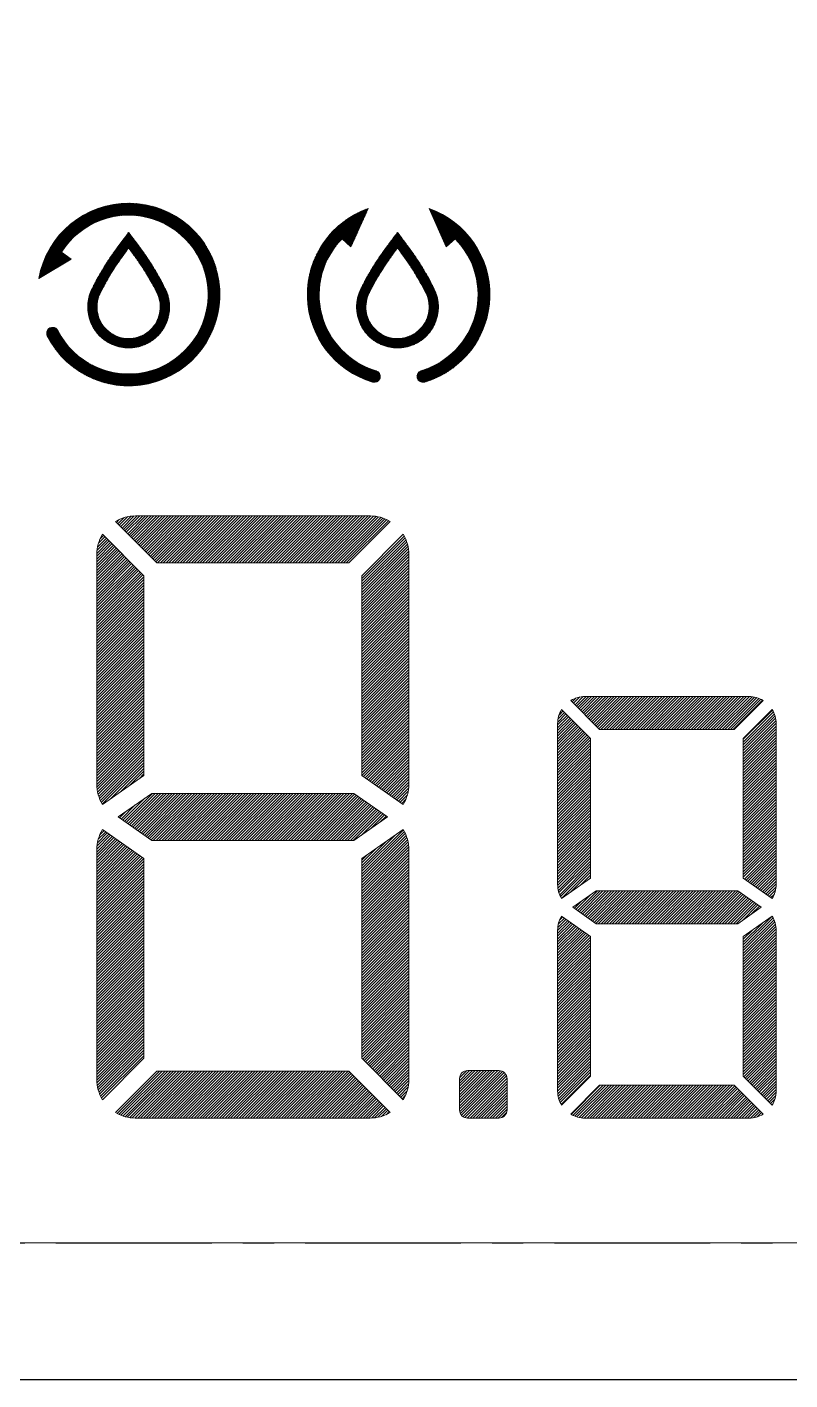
# Model space of a CAD drawing. Header units: millimetres. Extents: x 113.7 to 168.5, y -14.1 to 49.5.
# Drawn here: x 135.37 to 153.73, y -14.11 to 18.46 of the extents above; entities that cross this region are included whole.
import ezdxf

# ---------------------------------------------------------------- set-up
doc = ezdxf.new("R2010")
doc.units = ezdxf.units.MM
doc.header["$LTSCALE"] = 3
doc.linetypes.add('CENTER', pattern=[2, 1.25, -0.25, 0.25, -0.25])
doc.layers.get('0').update_dxf_attribs({"linetype": 'CONTINUOUS'})
pattern_1 = [(45, (-11471.80010052234, 6527.15820760222), (-0.0339077639232334, 0.0339077639232334), [])]
pattern_2 = [(45, (-11471.80010052234, 6526.986695193989), (-0.0339077639232334, 0.0339077639232334), [])]

msp = doc.modelspace()

# ---------------------------------------------------------------- hatches: boundary and pattern name
at = {"lineweight": 5}
h = msp.add_hatch(dxfattribs=at)
h.set_pattern_fill('ANSI31', color=256, scale=0.0042160611854685, angle=-90.00000000000001)
h.set_pattern_definition([(315, (6885.157003240449, 12401.02534639769), (0.0094653273169013, 0.0094653273169013), [])])
edge = h.paths.add_edge_path()
edge.add_line((136.4306868691197, 12.87700946081596), (136.1922099967556, 13.04012346823284))
edge.add_arc((137.8114385540244, 12.0225154130555), 1.912440136224363, -153.0465936902741, 147.8525939849805, ccw=False)
edge.add_arc((135.9799007738362, 11.09117563696119), 0.1422920650100027, 26.95340630944614, 206.9534063101916)
edge.add_arc((137.8114385540244, 12.0225154130555), 2.197024266243484, 206.9534063097259, 529.9201742355862)
edge.add_line((135.6483256504212, 12.40703874488891), (136.4306868691197, 12.87700946081596))
h = msp.add_hatch(dxfattribs=at)
h.set_pattern_fill('ANSI31', color=256, scale=0.0042160611854685)
h.set_pattern_definition([(45, (-11442.25283316971, 6524.805494258447), (-0.0094653273169013, 0.0094653273169013), [])])
edge = h.paths.add_edge_path()
edge.add_line((145.458059464168, 13.17225267932527), (145.0435096766101, 14.09398530130939))
edge.add_arc((144.3114385540262, 12.0225154130555), 2.197024266243484, -73.47422995106228, 70.53625588135179, ccw=False)
edge.add_arc((144.89590007359, 10.05266030393314), 0.1422920650090872, 106.52577004849351, 286.525770048279, ccw=False)
edge.add_arc((144.3114385540262, 12.0225154130555), 1.912440136224363, 286.5257700489377, 404.6532490925086)
edge.add_line((145.6718971699516, 13.36660604578875), (145.458059464168, 13.17225267932527))
edge = h.paths.add_edge_path()
edge.add_line((143.1648176438844, 13.17225267932527), (143.5793674314424, 14.09398530130939))
edge.add_arc((144.3114385540262, 12.0225154130555), 2.197024266243484, 109.463744118764, 253.474229951177)
edge.add_arc((143.7269770344625, 10.05266030393314), 0.1422920650090872, 253.4742299516063, 433.4742299513918)
edge.add_arc((144.3114385540262, 12.0225154130555), 1.912440136224363, 135.3467509076015, 253.4742299509625, ccw=False)
edge.add_line((142.9509799381009, 13.36660604578875), (143.1648176438844, 13.17225267932527))
h = msp.add_hatch(dxfattribs=at)
h.set_pattern_fill('ANSI31', color=256, scale=0.0042160611854685)
h.set_pattern_definition([(44.99999999999999, (-9475.598369777783, 5375.77681077003), (-0.0094653273169013, 0.0094653273169013), [])])
edge = h.paths.add_edge_path()
edge.add_spline(control_points=[(138.7182543297255, 12.10806549638319), (138.683213292135, 12.18096902298267), (138.6496833912857, 12.24758764505778), (138.4821770877239, 12.56629614347249), (138.3302625639786, 12.81005793413415), (138.0820346990582, 13.15727086690523), (137.9967369101228, 13.26972896346225), (137.8114385540244, 13.51427040710287)], knot_values=[4.312374876666941, 4.312374876666941, 4.312374876666941, 4.312374876666941, 4.659658010975658, 4.659658010975658, 5.989023655420211, 5.989023655420211, 6.653706477642487, 6.653706477642487, 6.653706477642487, 6.653706477642487], degree=3, periodic=0)
edge.add_spline(control_points=[(137.8114385540244, 13.51427040710287), (137.6261401979296, 13.26972896346225), (137.5408424089925, 13.15727086690523), (137.2926145440775, 12.81005793413415), (137.1407000203249, 12.56629614347249), (136.9731937167668, 12.24758764505778), (136.9396638159138, 12.18096902298267), (136.9046227783288, 12.10806549638319)], knot_values=[1.971043275691393, 1.971043275691393, 1.971043275691393, 1.971043275691393, 2.63572609791367, 2.63572609791367, 3.965091742358223, 3.965091742358223, 4.31237487666694, 4.31237487666694, 4.31237487666694, 4.31237487666694], degree=3, periodic=0)
edge.add_spline(control_points=[(136.9046227783288, 12.10806549638319), (136.7732034861707, 11.79744352489315), (136.804361969134, 11.46160697467686), (136.9906843892964, 11.18046467037466)], knot_values=[0.9855216378456966, 0.9855216378456966, 0.9855216378456966, 0.9855216378456966, 1.971043275691394, 1.971043275691394, 1.971043275691394, 1.971043275691394], weights=[1, 0.9206867898541585, 0.9206867898541585, 1], degree=3, periodic=0)
edge.add_spline(control_points=[(136.9906843892964, 11.18046467037466), (137.1770068094516, 10.89932236607521), (137.4741596790223, 10.73976920367541), (137.8114385540244, 10.73976920367541)], knot_values=[0, 0, 0, 0, 0.9855216378456966, 0.9855216378456966, 0.9855216378456966, 0.9855216378456966], weights=[1, 0.9206867898541585, 0.9206867898541585, 1], degree=3, periodic=0)
edge.add_spline(control_points=[(137.8114385540244, 10.73976920367541), (138.1487174290374, 10.73976920367541), (138.4458702985954, 10.89932236607521), (138.632192718756, 11.18046467037466)], knot_values=[7.639228115488184, 7.639228115488184, 7.639228115488184, 7.639228115488184, 8.62474975333388, 8.62474975333388, 8.62474975333388, 8.62474975333388], weights=[1, 0.9206867898541585, 0.9206867898541585, 1], degree=3, periodic=0)
edge.add_spline(control_points=[(138.632192718756, 11.18046467037466), (138.8185151389149, 11.46160697467686), (138.8496736218726, 11.79744352489315), (138.7182543297255, 12.10806549638319)], knot_values=[6.653706477642487, 6.653706477642487, 6.653706477642487, 6.653706477642487, 7.639228115488184, 7.639228115488184, 7.639228115488184, 7.639228115488184], weights=[1, 0.9206867898541585, 0.9206867898541585, 1], degree=3, periodic=0)
edge = h.paths.add_edge_path(flags=16)
edge.add_spline(control_points=[(138.5148856806387, 12.01656211690961), (138.5499937364872, 11.93202972267564), (138.5709799315333, 11.83696762497194), (138.5762013722666, 11.58419939604638), (138.5276623168789, 11.42628887734255), (138.4463648818069, 11.30361900106046)], knot_values=[6.660578998244849, 6.660578998244849, 6.660578998244849, 6.660578998244849, 7.035480068962968, 7.035480068962968, 7.639228115488184, 7.639228115488184, 7.639228115488184, 7.639228115488184], degree=3, periodic=0)
edge.add_spline(control_points=[(138.4463648818069, 11.30361900105955), (138.3958422431056, 11.22738528183409), (138.3286957970846, 11.15693267080561), (138.1204785719598, 11.0105940527853), (137.960204186094, 10.96270187097862), (137.8114385540244, 10.96270187097862)], knot_values=[7.639228115488184, 7.639228115488184, 7.639228115488184, 7.639228115488184, 8.014429920990718, 8.014429920990718, 8.62474975333388, 8.62474975333388, 8.62474975333388, 8.62474975333388], degree=3, periodic=0)
edge.add_spline(control_points=[(137.8114385540244, 10.96270187097862), (137.7199830077476, 10.96270187097862), (137.6241629013417, 10.97975246613142), (137.3871557256185, 11.07247248884115), (137.258694582391, 11.17961386543967), (137.1765122262419, 11.30361900105955)], knot_values=[0, 0, 0, 0, 0.3752018049866634, 0.3752018049866634, 0.9855216378456966, 0.9855216378456966, 0.9855216378456966, 0.9855216378456966], degree=3, periodic=0)
edge.add_spline(control_points=[(137.1765122262419, 11.30361900106046), (137.1259891819787, 11.37985333223942), (137.087267928198, 11.46914523708502), (137.0340009933676, 11.71619153604816), (137.0514811695481, 11.88049797776212), (137.1079914274211, 12.01656211691416)], knot_values=[0.9855216378456966, 0.9855216378456966, 0.9855216378456966, 0.9855216378456966, 1.360726455214579, 1.360726455214579, 1.964170755099159, 1.964170755099159, 1.964170755099159, 1.964170755099159], degree=3, periodic=0)
edge.add_spline(control_points=[(137.1079914274211, 12.01656211691416), (137.1456150259106, 12.09467666754854), (137.1813289750495, 12.16514141513717), (137.2944616136625, 12.37771803377537), (137.376580310785, 12.51725355105619), (137.5077760386899, 12.72138900498677), (137.5528578422505, 12.78859157759208), (137.6496114441667, 12.92708452866528), (137.6978641161055, 12.99323023863208), (137.7797514450609, 13.10265916348245), (137.7950109960435, 13.12297312129768), (137.8114385540244, 13.14478207346356)], knot_values=[1.979373166487129, 1.979373166487129, 1.979373166487129, 1.979373166487129, 2.365051299288498, 2.365051299288498, 3.14499497544004, 3.14499497544004, 3.535191712882302, 3.535191712882302, 3.960825999696966, 3.960825999696966, 4.051115369087332, 4.051115369087332, 4.051115369087332, 4.051115369087332], degree=3, periodic=0)
edge.add_spline(control_points=[(137.8114385540262, 13.14478207346356), (137.8629876920891, 13.07634629699779), (137.9029837766717, 13.02269816177223), (137.9946414880993, 12.89713667016322), (138.0450604893591, 12.82527026692215), (138.1458066874235, 12.6747305367805), (138.1945913596806, 12.59831447685857), (138.3026234533387, 12.42034918203327), (138.3606475384728, 12.31810569281398), (138.4486721596746, 12.15099946477831), (138.4810076771206, 12.086900019907), (138.5148856806332, 12.01656211690961)], knot_values=[4.573634384246923, 4.573634384246923, 4.573634384246923, 4.573634384246923, 4.856959463490172, 4.856959463490172, 5.293870901738614, 5.293870901738614, 5.730782339987055, 5.730782339987055, 6.298094411227597, 6.298094411227597, 6.645376586849003, 6.645376586849003, 6.645376586849003, 6.645376586849003], degree=3, periodic=0)
h = msp.add_hatch(dxfattribs=at)
h.set_pattern_fill('ANSI31', color=256, scale=0.0042160611854685)
h.set_pattern_definition([(44.99999999999999, (-9469.125159848823, 5375.77681077003), (-0.0094653273169013, 0.0094653273169013), [])])
edge = h.paths.add_edge_path()
edge.add_spline(control_points=[(145.1914642586849, 12.10806549638319), (145.1564232210945, 12.18096902298267), (145.1228933202452, 12.24758764505778), (144.9553870166834, 12.56629614347249), (144.8034724929381, 12.81005793413415), (144.5552446280177, 13.15727086690523), (144.4699468390823, 13.26972896346225), (144.2846484829839, 13.51427040710287)], knot_values=[4.312374876666941, 4.312374876666941, 4.312374876666941, 4.312374876666941, 4.659658010975658, 4.659658010975658, 5.989023655420211, 5.989023655420211, 6.653706477642487, 6.653706477642487, 6.653706477642487, 6.653706477642487], degree=3, periodic=0)
edge.add_spline(control_points=[(144.2846484829839, 13.51427040710287), (144.0993501268891, 13.26972896346225), (144.0140523379519, 13.15727086690523), (143.765824473037, 12.81005793413415), (143.6139099492844, 12.56629614347249), (143.4464036457262, 12.24758764505778), (143.4128737448733, 12.18096902298267), (143.3778327072883, 12.10806549638319)], knot_values=[1.971043275691393, 1.971043275691393, 1.971043275691393, 1.971043275691393, 2.63572609791367, 2.63572609791367, 3.965091742358223, 3.965091742358223, 4.31237487666694, 4.31237487666694, 4.31237487666694, 4.31237487666694], degree=3, periodic=0)
edge.add_spline(control_points=[(143.3778327072883, 12.10806549638319), (143.2464134151301, 11.79744352489315), (143.2775718980934, 11.46160697467686), (143.4638943182559, 11.18046467037466)], knot_values=[0.9855216378456966, 0.9855216378456966, 0.9855216378456966, 0.9855216378456966, 1.971043275691394, 1.971043275691394, 1.971043275691394, 1.971043275691394], weights=[1, 0.9206867898541585, 0.9206867898541585, 1], degree=3, periodic=0)
edge.add_spline(control_points=[(143.4638943182559, 11.18046467037466), (143.6502167384111, 10.89932236607521), (143.9473696079818, 10.73976920367541), (144.2846484829839, 10.73976920367541)], knot_values=[0, 0, 0, 0, 0.9855216378456966, 0.9855216378456966, 0.9855216378456966, 0.9855216378456966], weights=[1, 0.9206867898541585, 0.9206867898541585, 1], degree=3, periodic=0)
edge.add_spline(control_points=[(144.2846484829839, 10.73976920367541), (144.6219273579969, 10.73976920367541), (144.9190802275549, 10.89932236607521), (145.1054026477155, 11.18046467037466)], knot_values=[7.639228115488184, 7.639228115488184, 7.639228115488184, 7.639228115488184, 8.62474975333388, 8.62474975333388, 8.62474975333388, 8.62474975333388], weights=[1, 0.9206867898541585, 0.9206867898541585, 1], degree=3, periodic=0)
edge.add_spline(control_points=[(145.1054026477155, 11.18046467037466), (145.2917250678744, 11.46160697467686), (145.3228835508322, 11.79744352489315), (145.1914642586849, 12.10806549638319)], knot_values=[6.653706477642487, 6.653706477642487, 6.653706477642487, 6.653706477642487, 7.639228115488184, 7.639228115488184, 7.639228115488184, 7.639228115488184], weights=[1, 0.9206867898541585, 0.9206867898541585, 1], degree=3, periodic=0)
edge = h.paths.add_edge_path(flags=16)
edge.add_spline(control_points=[(144.9880956095982, 12.01656211690961), (145.0232036654466, 11.93202972267564), (145.0441898604928, 11.83696762497194), (145.0494113012261, 11.58419939604638), (145.0008722458384, 11.42628887734255), (144.9195748107664, 11.30361900106046)], knot_values=[6.660578998244849, 6.660578998244849, 6.660578998244849, 6.660578998244849, 7.035480068962968, 7.035480068962968, 7.639228115488184, 7.639228115488184, 7.639228115488184, 7.639228115488184], degree=3, periodic=0)
edge.add_spline(control_points=[(144.9195748107664, 11.30361900105955), (144.8690521720651, 11.22738528183409), (144.8019057260441, 11.15693267080561), (144.5936885009192, 11.0105940527853), (144.4334141150535, 10.96270187097862), (144.2846484829839, 10.96270187097862)], knot_values=[7.639228115488184, 7.639228115488184, 7.639228115488184, 7.639228115488184, 8.014429920990718, 8.014429920990718, 8.62474975333388, 8.62474975333388, 8.62474975333388, 8.62474975333388], degree=3, periodic=0)
edge.add_spline(control_points=[(144.2846484829839, 10.96270187097862), (144.193192936707, 10.96270187097862), (144.0973728303012, 10.97975246613142), (143.860365654578, 11.07247248884115), (143.7319045113505, 11.17961386543967), (143.6497221552014, 11.30361900105955)], knot_values=[0, 0, 0, 0, 0.3752018049866634, 0.3752018049866634, 0.9855216378456966, 0.9855216378456966, 0.9855216378456966, 0.9855216378456966], degree=3, periodic=0)
edge.add_spline(control_points=[(143.6497221552014, 11.30361900106046), (143.5991991109382, 11.37985333223942), (143.5604778571575, 11.46914523708502), (143.5072109223271, 11.71619153604816), (143.5246910985075, 11.88049797776212), (143.5812013563805, 12.01656211691416)], knot_values=[0.9855216378456966, 0.9855216378456966, 0.9855216378456966, 0.9855216378456966, 1.360726455214579, 1.360726455214579, 1.964170755099159, 1.964170755099159, 1.964170755099159, 1.964170755099159], degree=3, periodic=0)
edge.add_spline(control_points=[(143.5812013563805, 12.01656211691416), (143.6188249548701, 12.09467666754854), (143.6545389040089, 12.16514141513717), (143.767671542622, 12.37771803377537), (143.8497902397445, 12.51725355105619), (143.9809859676494, 12.72138900498677), (144.02606777121, 12.78859157759208), (144.1228213731261, 12.92708452866528), (144.171074045065, 12.99323023863208), (144.2529613740204, 13.10265916348245), (144.268220925003, 13.12297312129768), (144.2846484829839, 13.14478207346356)], knot_values=[1.979373166487129, 1.979373166487129, 1.979373166487129, 1.979373166487129, 2.365051299288498, 2.365051299288498, 3.14499497544004, 3.14499497544004, 3.535191712882302, 3.535191712882302, 3.960825999696966, 3.960825999696966, 4.051115369087332, 4.051115369087332, 4.051115369087332, 4.051115369087332], degree=3, periodic=0)
edge.add_spline(control_points=[(144.2846484829857, 13.14478207346356), (144.3361976210486, 13.07634629699779), (144.3761937056312, 13.02269816177223), (144.4678514170588, 12.89713667016322), (144.5182704183186, 12.82527026692215), (144.6190166163829, 12.6747305367805), (144.6678012886401, 12.59831447685857), (144.7758333822981, 12.42034918203327), (144.8338574674322, 12.31810569281398), (144.9218820886341, 12.15099946477831), (144.9542176060801, 12.086900019907), (144.9880956095927, 12.01656211690961)], knot_values=[4.573634384246923, 4.573634384246923, 4.573634384246923, 4.573634384246923, 4.856959463490172, 4.856959463490172, 5.293870901738614, 5.293870901738614, 5.730782339987055, 5.730782339987055, 6.298094411227597, 6.298094411227597, 6.645376586849003, 6.645376586849003, 6.645376586849003, 6.645376586849003], degree=3, periodic=0)
h = msp.add_hatch(dxfattribs=at)
h.set_pattern_fill('ANSI31', color=256, scale=0.0151032502708604)
h.set_pattern_definition(pattern_1)
h.paths.add_polyline_path([(137.9732899943552, 6.693942327844258, 0.1360630608864294), (137.4940259246865, 6.561062021345339), (138.4879112375253, 5.561034150807888), (143.1148449400658, 5.561014135454304), (144.1087501453036, 6.561062021345339, 0.1360630608893972), (143.6294860756458, 6.693942327844258)])
h = msp.add_hatch(dxfattribs=at)
h.set_pattern_fill('ANSI31', color=256, scale=0.0151032502708604)
h.set_pattern_definition(pattern_1)
edge = h.paths.add_edge_path()
edge.add_arc((137.9732916935842, 0.2367063850731093), 0.9307294317753482, 179.9999999996081, 211.6746779244185, ccw=False)
edge.add_line((137.0425622618091, 0.2367063850794757), (137.0425605625693, 5.763212896066495))
edge.add_arc((137.9732899943407, 5.763212896071952), 0.9307294317713968, 148.3253220755591, 180.0000000003359, ccw=False)
edge.add_line((137.1811989841677, 6.25193480755998), (138.1754689922851, 5.251565299718738))
edge.add_line((138.1754689922851, 5.251565299718738), (138.1754894067377, 0.4471743593573656))
edge.add_line((138.1754894067377, 0.4471743593573656), (137.1812006834076, -0.2520155264167379))
h = msp.add_hatch(dxfattribs=at)
h.set_pattern_fill('ANSI31', color=256, scale=0.0151032502708604)
h.set_pattern_definition(pattern_1)
edge = h.paths.add_edge_path()
edge.add_arc((143.6294678824885, 0.2367063850540099), 0.9307294317699635, 328.3253220767584, 360.0000000015677)
edge.add_line((144.560197314258, 0.2367063850794757), (144.5601956150218, 5.763212896066495))
edge.add_arc((143.629466183254, 5.763212896088323), 0.9307294317677588, 359.9999999986563, 391.6746779234068)
edge.add_line((144.4215571934324, 6.25193480755998), (143.4272871853005, 5.251565299718738))
edge.add_line((143.4272871853005, 5.251565299718738), (143.4272701693295, 0.4471743593573656))
edge.add_line((143.4272701693295, 0.4471743593573656), (144.4215588926705, -0.2520155264167379))
h = msp.add_hatch(dxfattribs=at)
h.set_pattern_fill('ANSI31', color=256, scale=0.0151032502708604)
h.set_pattern_definition(pattern_2)
edge = h.paths.add_edge_path()
edge.add_arc((148.7916750684577, 1.693418149729684), 0.6515106022507098, 90.00000000063986, 120.9930320981757)
edge.add_line((148.4561902196925, 2.251912537430787), (149.1519099386711, 1.551893028053843))
edge.add_line((149.1519099386711, 1.551893028053843), (152.3907635304546, 1.551879017307972))
edge.add_line((152.3907635304546, 1.551879017307972), (153.0864971741226, 2.251912537430787))
edge.add_arc((152.7510123253629, 1.693418149752421), 0.6515106022280633, 59.00696790120601, 89.99999999872026)
edge.add_line((152.7510123253774, 2.344928751980394), (148.7916750684504, 2.344928751980394))
h = msp.add_hatch(dxfattribs=at)
h.set_pattern_fill('ANSI31', color=256, scale=0.0151032502708604)
h.set_pattern_definition(pattern_2)
edge = h.paths.add_edge_path()
edge.add_arc((148.7916762579185, -2.175136407967596), 0.6515106022421511, 179.9999999988802, 211.6746779237552, ccw=False)
edge.add_line((148.1401656556769, -2.175136407954863), (148.1401644662106, 1.693418149736051))
edge.add_arc((148.791675068445, 1.693418149746964), 0.6515106022343388, 148.3253220761129, 180.0000000009598, ccw=False)
edge.add_line((148.2372113613252, 2.035523487780399), (148.9332003670075, 1.335264832293166))
edge.add_line((148.9332003670075, 1.335264832293166), (148.9332146571302, -2.02780882596134))
edge.add_line((148.9332146571302, -2.02780882596134), (148.2372125507914, -2.517241746003759))
h = msp.add_hatch(dxfattribs=at)
h.set_pattern_fill('ANSI31', color=256, scale=0.0151032502708604)
h.set_pattern_definition(pattern_2)
edge = h.paths.add_edge_path()
edge.add_arc((152.7509995901524, -2.175136407967596), 0.6515106022421511, 328.3253220762447, 360.0000000011198)
edge.add_line((153.402510192394, -2.175136407954863), (153.4025090029259, 1.693418149736051))
edge.add_arc((152.7509984006898, 1.693418149744236), 0.6515106022361579, 359.9999999992801, 391.6746779240912)
edge.add_line((153.3054621078096, 2.035523487780399), (152.6094731021181, 1.335264832293166))
edge.add_line((152.6094731021181, 1.335264832293166), (152.6094611909444, -2.02780882596134))
edge.add_line((152.6094611909444, -2.02780882596134), (153.3054632972795, -2.517241746003759))
h = msp.add_hatch(dxfattribs=at)
h.set_pattern_fill('ANSI31', color=256, scale=0.0151032502708604)
h.set_pattern_definition(pattern_1)
h.paths.add_polyline_path([(138.3657216426487, 0.0120398780051865), (137.5601917734817, -0.5544136319315776), (138.3657216426487, -1.120867141869251), (143.2370345349223, -1.120867141869251), (144.0425653281014, -0.5544136319315776), (143.2370345349223, 0.0120398780051865)])
h = msp.add_hatch(dxfattribs=at)
h.set_pattern_fill('ANSI31', color=256, scale=0.0151032502708604)
h.set_pattern_definition(pattern_1)
edge = h.paths.add_edge_path()
edge.add_arc((137.973291693586, -1.345533648935355), 0.9307294317768963, 148.3253220756402, 180.0000000004479)
edge.add_line((137.0425622618091, -1.345533648942631), (137.0425605625693, -6.872040159933288))
edge.add_arc((137.973289994337, -6.872040159937836), 0.9307294317677588, 179.99999999972, 211.6746779245108)
edge.add_line((137.1811989841677, -7.360762071424954), (138.1754689922851, -6.360392563583712))
edge.add_line((138.1754689922851, -6.360392563583712), (138.1754894067377, -1.556001623225978))
edge.add_line((138.1754894067377, -1.556001623225978), (137.1812006834076, -0.8568117374455078))
h = msp.add_hatch(dxfattribs=at)
h.set_pattern_fill('ANSI31', color=256, scale=0.0151032502708604)
h.set_pattern_definition(pattern_1)
edge = h.paths.add_edge_path()
edge.add_arc((143.6294678824866, -1.345533648916255), 0.9307294317715115, -1.6236754163401201e-09, 31.6746779231828, ccw=False)
edge.add_line((144.560197314258, -1.345533648942631), (144.5601956150218, -6.872040159933288))
edge.add_arc((143.6294661832577, -6.872040159954206), 0.9307294317641208, -31.67467792347668, 1.287673967453884e-09, ccw=False)
edge.add_line((144.4215571934324, -7.360762071424954), (143.4272871853114, -6.360392563583712))
edge.add_line((143.4272871853114, -6.360392563583712), (143.4272701693295, -1.556001623225978))
edge.add_line((143.4272701693295, -1.556001623225978), (144.4215588926705, -0.8568117374455078))
h = msp.add_hatch(dxfattribs=at)
h.set_pattern_fill('ANSI31', color=256, scale=0.0151032502708604)
h.set_pattern_definition(pattern_2)
h.paths.add_polyline_path([(149.0663772222666, -2.332402962907775), (148.5025063138451, -2.7289204198626), (149.0663772222666, -3.125437876819245), (152.4762962468554, -3.125437876819245), (153.0401678020877, -2.7289204198626), (152.4762962468554, -2.332402962907775)])
h = msp.add_hatch(dxfattribs=at)
h.set_pattern_fill('ANSI31', color=256, scale=0.0151032502708604)
h.set_pattern_definition(pattern_2)
edge = h.paths.add_edge_path()
edge.add_arc((148.7916762579149, -3.282704431758514), 0.6515106022380999, 148.3253220762129, 180.0000000010398)
edge.add_line((148.1401656556769, -3.282704431770338), (148.1401644662106, -7.151258989464889))
edge.add_arc((148.7916750684468, -7.151258989476712), 0.6515106022361579, 179.9999999989602, 211.674677923803)
edge.add_line((148.2372113613252, -7.493364327510147), (148.9332003670075, -6.793105672020186))
edge.add_line((148.9332003670075, -6.793105672020186), (148.9332146571302, -3.430032013770226))
edge.add_line((148.9332146571302, -3.430032013770226), (148.2372125507914, -2.94059909372417))
h = msp.add_hatch(dxfattribs=at)
h.set_pattern_fill('ANSI31', color=256, scale=0.0151032502708604)
h.set_pattern_definition(pattern_2)
edge = h.paths.add_edge_path()
edge.add_arc((152.7509995901561, -3.282704431758514), 0.6515106022380999, -1.0397798178019002e-09, 31.674677923787215, ccw=False)
edge.add_line((153.402510192394, -3.282704431770338), (153.4025090029259, -7.151258989464889))
edge.add_arc((152.750998400688, -7.151258989473984), 0.6515106022379769, -31.674677924007312, 7.997869033715688e-10, ccw=False)
edge.add_line((153.3054621078096, -7.493364327510147), (152.6094731021218, -6.793105672020186))
edge.add_line((152.6094731021218, -6.793105672020186), (152.6094611909444, -3.430032013770226))
edge.add_line((152.6094611909444, -3.430032013770226), (153.3054632972795, -2.94059909372417))
h = msp.add_hatch(dxfattribs=at)
h.set_pattern_fill('ANSI31', color=256, scale=0.0151032502708604)
h.set_pattern_definition(pattern_1)
edge = h.paths.add_edge_path()
edge.add_arc((137.9732899943425, -6.872040159909641), 0.9307294317959531, 239.0069679028164, 270.00000000033594, ccw=False)
edge.add_line((137.4940259246865, -7.669889285213952), (138.4879112375253, -6.669861414674681))
edge.add_line((138.4879112375253, -6.669861414674681), (143.1148449400658, -6.669841399317459))
edge.add_line((143.1148449400658, -6.669841399317459), (144.1087501453036, -7.669889285213952))
edge.add_arc((143.6294860756585, -6.87204015994875), 0.9307294317572651, 270.00000000033594, 300.99303209784745, ccw=False)
edge.add_line((143.6294860756639, -7.802769591705594), (137.9732899943479, -7.802769591705594))
h = msp.add_hatch(dxfattribs=at)
h.set_pattern_fill('ANSI31', color=256, scale=0.0151032502708604)
h.set_pattern_definition([(44.99999999999999, (-12158.85501078546, -1101.629284168822), (-0.0339077639232335, 0.0339077639232334), [])])
edge = h.paths.add_edge_path()
edge.add_line((145.975612806356, -6.65935353683771), (146.7247474629908, -6.65935353683771))
edge.add_arc((146.7247474629981, -6.85649423595741), 0.1971406991197, 2.114575181622058e-09, 90.00000000211458, ccw=False)
edge.add_line((146.9218881621178, -6.856494235950134), (146.9218881621178, -7.605628892590442))
edge.add_arc((146.7247474629981, -7.605628892584985), 0.1971406991197, 269.99999999788537, 359.999999998414, ccw=False)
edge.add_line((146.7247474629908, -7.802769591705594), (145.975612806356, -7.802769591705594))
edge.add_arc((145.9756128063578, -7.60562889259317), 0.197140699112424, 179.999999999207, 269.99999999947136, ccw=False)
edge.add_line((145.7784721072454, -7.605628892590442), (145.7784721072454, -6.856494235950134))
edge.add_arc((145.975612806356, -6.856494235949224), 0.1971406991106051, 90, 180.0000000002643, ccw=False)
h = msp.add_hatch(dxfattribs=at)
h.set_pattern_fill('ANSI31', color=256, scale=0.0151032502708604)
h.set_pattern_definition(pattern_2)
edge = h.paths.add_edge_path()
edge.add_arc((148.7916750684504, -7.151258989456704), 0.6515106022488908, 239.0069679024964, 270, ccw=False)
edge.add_line((148.4561902196925, -7.709753377160535), (149.1519099386711, -7.009733867783591))
edge.add_line((149.1519099386711, -7.009733867783591), (152.3907635304546, -7.009719857032263))
edge.add_line((152.3907635304546, -7.009719857032263), (153.0864971741226, -7.709753377160535))
edge.add_arc((152.7510123253702, -7.151258989479441), 0.6515106022266556, 270.0000000006399, 300.99303209812194, ccw=False)
edge.add_line((152.7510123253774, -7.802769591705594), (148.7916750684504, -7.802769591705594))

# ---------------------------------------------------------------- linework, layer by layer
for p, q in [((143.1648176438844, 13.17225267932527), (143.5793674314424, 14.09398530130939)), ((145.458059464168, 13.17225267932527), (145.0435096766101, 14.09398530130939)), ((143.1648176438844, 13.17225267932527), (142.9509799381009, 13.36660604578875)), ((145.458059464168, 13.17225267932527), (145.6718971699516, 13.36660604578875)), ((136.4306868691197, 12.87700946081596), (136.1922099967556, 13.04012346823284)), ((135.6483256504212, 12.40703874488891), (136.4306868691197, 12.87700946081596))]:
    msp.add_line(p, q, dxfattribs=at)
at = {"color": 7, "linetype": 'Continuous', "lineweight": 5}
msp.add_line((117.8114385540262, -10.80703874238706), (164.3114385540262, -10.80703874238706), dxfattribs=at)
msp.add_lwpolyline([(168.4614385540262, -14.10703874238706), (113.6614385540262, -14.10703874238706), (113.6614385540262, 48.49296125761295), (168.4614385540262, 48.49296125761293)], close=True)
at = {"linetype": 'CENTER'}
msp.add_lwpolyline([(165.0614385540262, -9.807038742387064), (165.0614385540263, 44.19296125761294, 0.41421356), (164.0614385540263, 45.19296125761294), (118.0614385540263, 45.19296125761295, 0.41421356), (117.0614385540263, 44.19296125761295), (117.0614385540262, -9.80703874238705, 0.41421356), (118.0614385540262, -10.80703874238705), (164.0614385540262, -10.80703874238706, 0.41421356)], format="xyb", close=True, dxfattribs=at)
at = {"lineweight": 5}
for points in [[(137.9732899943479, 6.693942327844258, 0.1360630608845486), (137.4940259246865, 6.561062021345339), (138.4879112375253, 5.561034150807888), (143.1148449400658, 5.561014135454304), (144.1087501453036, 6.561062021345339, 0.1360630608845125), (143.6294860756639, 6.693942327844258)], [(137.1812006834076, -0.2520155264167379, -0.1390935998262875), (137.0425622618091, 0.2367063850794757), (137.0425605625693, 5.763212896066495, -0.1390935998262875), (137.1811989841677, 6.25193480755998), (138.1754689922851, 5.251565299718738), (138.1754894067377, 0.4471743593573656)], [(144.4215588926705, -0.2520155264167379, 0.1390935998262875), (144.560197314258, 0.2367063850794757), (144.5601956150218, 5.763212896066495, 0.1390935998262875), (144.4215571934324, 6.25193480755998), (143.4272871853005, 5.251565299718738), (143.4272701693295, 0.4471743593573656)], [(148.7916750684504, 2.344928751980394, 0.1360630608845486), (148.4561902196925, 2.251912537430787), (149.1519099386711, 1.551893028053843), (152.3907635304546, 1.551879017307972), (153.0864971741226, 2.251912537430787, 0.1360630608845125), (152.7510123253774, 2.344928751980394)], [(148.2372125507914, -2.517241746003759, -0.1390935998262875), (148.1401656556769, -2.175136407954863), (148.1401644662106, 1.693418149736051, -0.1390935998262875), (148.2372113613252, 2.035523487780399), (148.9332003670075, 1.335264832293166), (148.9332146571302, -2.02780882596134)], [(153.3054632972795, -2.517241746003759, 0.1390935998262875), (153.402510192394, -2.175136407954863), (153.4025090029259, 1.693418149736051, 0.1390935998262875), (153.3054621078096, 2.035523487780399), (152.6094731021181, 1.335264832293166), (152.6094611909444, -2.02780882596134)], [(137.1812006834076, -0.8568117374455078, 0.1390935998262875), (137.0425622618091, -1.345533648942631), (137.0425605625693, -6.872040159933288, 0.1390935998262875), (137.1811989841677, -7.360762071424954), (138.1754689922851, -6.360392563583712), (138.1754894067377, -1.556001623225978)], [(144.4215588926705, -0.8568117374455078, -0.1390935998262875), (144.560197314258, -1.345533648942631), (144.5601956150218, -6.872040159933288, -0.1390935998262875), (144.4215571934324, -7.360762071424954), (143.4272871853114, -6.360392563583712), (143.4272701693295, -1.556001623225978)], [(148.2372125507914, -2.94059909372417, 0.1390935998262875), (148.1401656556769, -3.282704431770338), (148.1401644662106, -7.151258989464889, 0.1390935998262875), (148.2372113613252, -7.493364327510147), (148.9332003670075, -6.793105672020186), (148.9332146571302, -3.430032013770226)], [(153.3054632972795, -2.94059909372417, -0.1390935998262875), (153.402510192394, -3.282704431770338), (153.4025090029259, -7.151258989464889, -0.1390935998262875), (153.3054621078096, -7.493364327510147), (152.6094731021218, -6.793105672020186), (152.6094611909444, -3.430032013770226)], [(137.9732899943479, -7.802769591705594, -0.1360630608845486), (137.4940259246865, -7.669889285213952), (138.4879112375253, -6.669861414674681), (143.1148449400658, -6.669841399317459), (144.1087501453036, -7.669889285213952, -0.1360630608845125), (143.6294860756639, -7.802769591705594)], [(145.975612806356, -6.65935353683771), (146.7247474629908, -6.65935353683771, -0.414213562373095), (146.9218881621178, -6.856494235950134), (146.9218881621178, -7.605628892590442, -0.414213562373095), (146.7247474629908, -7.802769591705594), (145.975612806356, -7.802769591705594, -0.414213562373095), (145.7784721072454, -7.605628892590442), (145.7784721072454, -6.856494235950134, -0.414213562373095)], [(148.7916750684504, -7.802769591705594, -0.1360630608845486), (148.4561902196925, -7.709753377160535), (149.1519099386711, -7.009733867783591), (152.3907635304546, -7.009719857032263), (153.0864971741226, -7.709753377160535, -0.1360630608845125), (152.7510123253774, -7.802769591705594)]]:
    msp.add_lwpolyline(points, format="xyb", close=True, dxfattribs=at)
for points in [[(138.3657216426487, 0.0120398780051865), (137.5601917734817, -0.5544136319315776), (138.3657216426487, -1.120867141869251), (143.2370345349223, -1.120867141869251), (144.0425653281014, -0.5544136319315776), (143.2370345349223, 0.0120398780051865)], [(149.0663772222666, -2.332402962907775), (148.5025063138451, -2.7289204198626), (149.0663772222666, -3.125437876819245), (152.4762962468554, -3.125437876819245), (153.0401678020877, -2.7289204198626), (152.4762962468554, -2.332402962907775)]]:
    msp.add_lwpolyline(points, close=True, dxfattribs=at)
for centre, radius, start, end in [((137.8114385540244, 12.0225154130555), 2.197024266243484, 206.9534063097229, 169.9201742355853), ((144.3114385540262, 12.0225154130555), 2.197024266243484, 109.4637441187635, 253.4742299511753), ((144.3114385540262, 12.0225154130555), 2.197024266243484, 286.5257700489402, 70.53625588135391), ((137.8114385540244, 12.0225154130555), 1.912440136224363, 206.9534063097229, 147.8525939849829), ((144.3114385540262, 12.0225154130555), 1.912440136224363, 135.346750907601, 253.4742299509646), ((144.3114385540262, 12.0225154130555), 1.912440136224363, 286.5257700489402, 44.65324909251002), ((135.9799007738362, 11.09117563696119), 0.1422920650100027, 26.95340630944594, 206.9534063101928), ((143.7269770344625, 10.05266030393314), 0.1422920650090872, 253.4742299516033, 73.4742299513927), ((144.89590007359, 10.05266030393314), 0.1422920650090872, 106.5257700484918, 286.5257700482812)]:
    msp.add_arc(centre, radius, start, end, dxfattribs=at)
for points in [[(137.8114385540244, 10.73976920367541), (137.4741596790223, 10.73976920367541), (137.1770068094516, 10.89932236607521), (136.9906843892964, 11.18046467037466), (136.804361969134, 11.46160697467686), (136.7732034861707, 11.79744352489315), (136.9046227783288, 12.10806549638319), (136.9396638159138, 12.18096902298267), (136.9731937167668, 12.24758764505778), (137.1407000203249, 12.56629614347249), (137.2926145440775, 12.81005793413415), (137.5408424089925, 13.15727086690523), (137.6261401979296, 13.26972896346225), (137.8114385540244, 13.51427040710287), (137.9967369101228, 13.26972896346225), (138.0820346990582, 13.15727086690523), (138.3302625639786, 12.81005793413415), (138.4821770877239, 12.56629614347249), (138.6496833912857, 12.24758764505778), (138.683213292135, 12.18096902298267), (138.7182543297255, 12.10806549638319), (138.8496736218726, 11.79744352489315), (138.8185151389149, 11.46160697467686), (138.632192718756, 11.18046467037466), (138.4458702985954, 10.89932236607521), (138.1487174290374, 10.73976920367541), (137.8114385540244, 10.73976920367541)], [(144.2846484829839, 10.73976920367541), (143.9473696079818, 10.73976920367541), (143.6502167384111, 10.89932236607521), (143.4638943182559, 11.18046467037466), (143.2775718980934, 11.46160697467686), (143.2464134151301, 11.79744352489315), (143.3778327072883, 12.10806549638319), (143.4128737448733, 12.18096902298267), (143.4464036457262, 12.24758764505778), (143.6139099492844, 12.56629614347249), (143.765824473037, 12.81005793413415), (144.0140523379519, 13.15727086690523), (144.0993501268891, 13.26972896346225), (144.2846484829839, 13.51427040710287), (144.4699468390823, 13.26972896346225), (144.5552446280177, 13.15727086690523), (144.8034724929381, 12.81005793413415), (144.9553870166834, 12.56629614347249), (145.1228933202452, 12.24758764505778), (145.1564232210945, 12.18096902298267), (145.1914642586849, 12.10806549638319), (145.3228835508322, 11.79744352489315), (145.2917250678744, 11.46160697467686), (145.1054026477155, 11.18046467037466), (144.9190802275549, 10.89932236607521), (144.6219273579969, 10.73976920367541), (144.2846484829839, 10.73976920367541)]]:
    msp.add_rational_spline(points, [1, 0.9206867898541585, 0.9206867898541585, 1, 0.9206867898541585, 0.9206867898541585, 1, 1, 1, 1, 1, 1, 1, 1, 1, 1, 1, 1, 1, 1, 1, 0.9206867898541585, 0.9206867898541585, 1, 0.9206867898541585, 0.9206867898541585, 1], degree=3, knots=[0, 0, 0, 0, 0.9855216378456966, 0.9855216378456966, 0.9855216378456966, 1.971043275691394, 1.971043275691394, 1.971043275691394, 2.318326410000111, 2.318326410000111, 3.647692054444663, 3.647692054444663, 4.31237487666694, 4.31237487666694, 4.31237487666694, 4.977057698889216, 4.977057698889216, 6.306423343333769, 6.306423343333769, 6.653706477642486, 6.653706477642486, 6.653706477642486, 7.639228115488184, 7.639228115488184, 7.639228115488184, 8.62474975333388, 8.62474975333388, 8.62474975333388, 8.62474975333388], dxfattribs=at)
for points, knots in [([(137.1079914274211, 12.01656211691416), (137.1456150259106, 12.09467666754854), (137.1813289750495, 12.16514141513717), (137.2944616136625, 12.37771803377537), (137.376580310785, 12.51725355105619), (137.5077760386899, 12.72138900498677), (137.5528578422505, 12.78859157759208), (137.6496114441667, 12.92708452866528), (137.6978641161055, 12.99323023863208), (137.7797514450609, 13.10265916348245), (137.7950109960435, 13.12297312129768), (137.8114385540244, 13.14478207346356)], [1.979373166487129, 1.979373166487129, 1.979373166487129, 1.979373166487129, 2.365051299288498, 2.365051299288498, 3.14499497544004, 3.14499497544004, 3.535191712882302, 3.535191712882302, 3.960825999696966, 3.960825999696966, 4.051115369087332, 4.051115369087332, 4.051115369087332, 4.051115369087332]), ([(137.8114385540262, 13.14478207346356), (137.8629876920891, 13.07634629699779), (137.9029837766717, 13.02269816177223), (137.9946414880993, 12.89713667016322), (138.0450604893591, 12.82527026692215), (138.1458066874235, 12.6747305367805), (138.1945913596806, 12.59831447685857), (138.3026234533387, 12.42034918203327), (138.3606475384728, 12.31810569281398), (138.4486721596746, 12.15099946477831), (138.4810076771206, 12.086900019907), (138.5148856806332, 12.01656211690961)], [4.573634384246923, 4.573634384246923, 4.573634384246923, 4.573634384246923, 4.856959463490172, 4.856959463490172, 5.293870901738614, 5.293870901738614, 5.730782339987055, 5.730782339987055, 6.298094411227597, 6.298094411227597, 6.645376586849003, 6.645376586849003, 6.645376586849003, 6.645376586849003]), ([(143.5812013563805, 12.01656211691416), (143.6188249548701, 12.09467666754854), (143.6545389040089, 12.16514141513717), (143.767671542622, 12.37771803377537), (143.8497902397445, 12.51725355105619), (143.9809859676494, 12.72138900498677), (144.02606777121, 12.78859157759208), (144.1228213731261, 12.92708452866528), (144.171074045065, 12.99323023863208), (144.2529613740204, 13.10265916348245), (144.268220925003, 13.12297312129768), (144.2846484829839, 13.14478207346356)], [1.979373166487129, 1.979373166487129, 1.979373166487129, 1.979373166487129, 2.365051299288498, 2.365051299288498, 3.14499497544004, 3.14499497544004, 3.535191712882302, 3.535191712882302, 3.960825999696966, 3.960825999696966, 4.051115369087332, 4.051115369087332, 4.051115369087332, 4.051115369087332]), ([(144.2846484829857, 13.14478207346356), (144.3361976210486, 13.07634629699779), (144.3761937056312, 13.02269816177223), (144.4678514170588, 12.89713667016322), (144.5182704183186, 12.82527026692215), (144.6190166163829, 12.6747305367805), (144.6678012886401, 12.59831447685857), (144.7758333822981, 12.42034918203327), (144.8338574674322, 12.31810569281398), (144.9218820886341, 12.15099946477831), (144.9542176060801, 12.086900019907), (144.9880956095927, 12.01656211690961)], [4.573634384246923, 4.573634384246923, 4.573634384246923, 4.573634384246923, 4.856959463490172, 4.856959463490172, 5.293870901738614, 5.293870901738614, 5.730782339987055, 5.730782339987055, 6.298094411227597, 6.298094411227597, 6.645376586849003, 6.645376586849003, 6.645376586849003, 6.645376586849003]), ([(137.1765122262419, 11.30361900106046), (137.1259891819787, 11.37985333223942), (137.087267928198, 11.46914523708502), (137.0340009933676, 11.71619153604816), (137.0514811695481, 11.88049797776212), (137.1079914274211, 12.01656211691416)], [0.9855216378456966, 0.9855216378456966, 0.9855216378456966, 0.9855216378456966, 1.360726455214579, 1.360726455214579, 1.964170755099159, 1.964170755099159, 1.964170755099159, 1.964170755099159]), ([(138.5148856806387, 12.01656211690961), (138.5499937364872, 11.93202972267564), (138.5709799315333, 11.83696762497194), (138.5762013722666, 11.58419939604638), (138.5276623168789, 11.42628887734255), (138.4463648818069, 11.30361900106046)], [6.660578998244849, 6.660578998244849, 6.660578998244849, 6.660578998244849, 7.035480068962968, 7.035480068962968, 7.639228115488184, 7.639228115488184, 7.639228115488184, 7.639228115488184]), ([(143.6497221552014, 11.30361900106046), (143.5991991109382, 11.37985333223942), (143.5604778571575, 11.46914523708502), (143.5072109223271, 11.71619153604816), (143.5246910985075, 11.88049797776212), (143.5812013563805, 12.01656211691416)], [0.9855216378456966, 0.9855216378456966, 0.9855216378456966, 0.9855216378456966, 1.360726455214579, 1.360726455214579, 1.964170755099159, 1.964170755099159, 1.964170755099159, 1.964170755099159]), ([(144.9880956095982, 12.01656211690961), (145.0232036654466, 11.93202972267564), (145.0441898604928, 11.83696762497194), (145.0494113012261, 11.58419939604638), (145.0008722458384, 11.42628887734255), (144.9195748107664, 11.30361900106046)], [6.660578998244849, 6.660578998244849, 6.660578998244849, 6.660578998244849, 7.035480068962968, 7.035480068962968, 7.639228115488184, 7.639228115488184, 7.639228115488184, 7.639228115488184]), ([(137.8114385540244, 10.96270187097862), (137.7199830077476, 10.96270187097862), (137.6241629013417, 10.97975246613142), (137.3871557256185, 11.07247248884115), (137.258694582391, 11.17961386543967), (137.1765122262419, 11.30361900105955)], [0, 0, 0, 0, 0.3752018049866634, 0.3752018049866634, 0.9855216378456966, 0.9855216378456966, 0.9855216378456966, 0.9855216378456966]), ([(138.4463648818069, 11.30361900105955), (138.3958422431056, 11.22738528183409), (138.3286957970846, 11.15693267080561), (138.1204785719598, 11.0105940527853), (137.960204186094, 10.96270187097862), (137.8114385540244, 10.96270187097862)], [7.639228115488184, 7.639228115488184, 7.639228115488184, 7.639228115488184, 8.014429920990718, 8.014429920990718, 8.62474975333388, 8.62474975333388, 8.62474975333388, 8.62474975333388]), ([(144.2846484829839, 10.96270187097862), (144.193192936707, 10.96270187097862), (144.0973728303012, 10.97975246613142), (143.860365654578, 11.07247248884115), (143.7319045113505, 11.17961386543967), (143.6497221552014, 11.30361900105955)], [0, 0, 0, 0, 0.3752018049866634, 0.3752018049866634, 0.9855216378456966, 0.9855216378456966, 0.9855216378456966, 0.9855216378456966]), ([(144.9195748107664, 11.30361900105955), (144.8690521720651, 11.22738528183409), (144.8019057260441, 11.15693267080561), (144.5936885009192, 11.0105940527853), (144.4334141150535, 10.96270187097862), (144.2846484829839, 10.96270187097862)], [7.639228115488184, 7.639228115488184, 7.639228115488184, 7.639228115488184, 8.014429920990718, 8.014429920990718, 8.62474975333388, 8.62474975333388, 8.62474975333388, 8.62474975333388])]:
    msp.add_open_spline(points, degree=3, knots=knots, dxfattribs=at)

doc.saveas('drawing.dxf')
